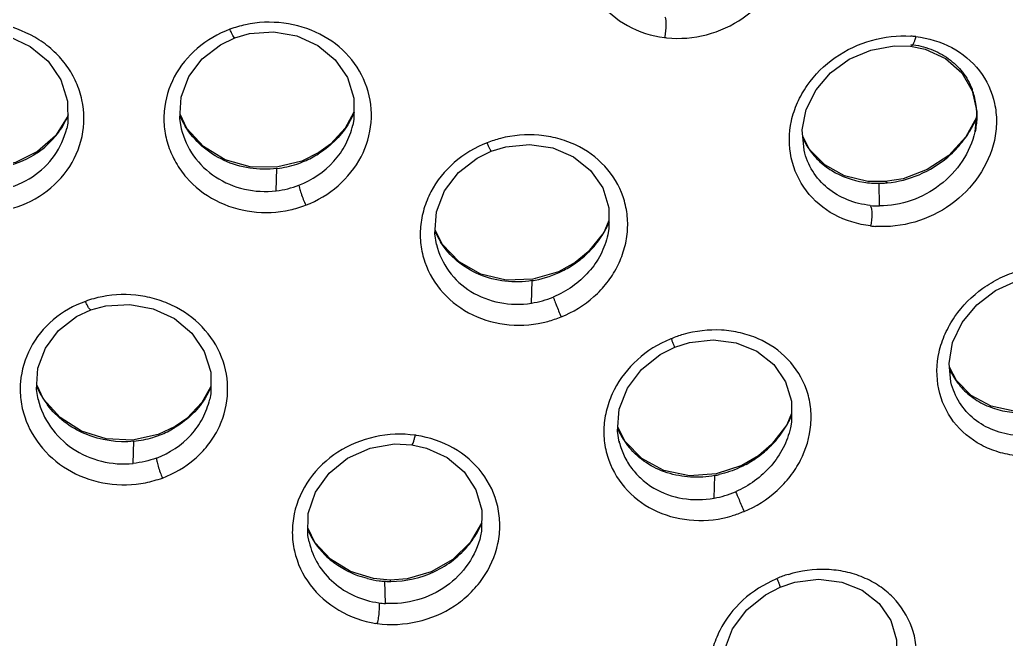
# Model space of a CAD drawing. Header units: millimetres. Extents: x 789 to 1209, y 393 to 987.
# Drawn here: x 957.42 to 971.6, y 899.89 to 908.79 of the extents above; entities that cross this region are included whole.
import ezdxf

# ---------------------------------------------------------------- set-up
doc = ezdxf.new("R2010")
doc.units = ezdxf.units.MM
doc.header["$LTSCALE"] = 0.1

msp = doc.modelspace()

# ---------------------------------------------------------------- linework, layer by layer
at = {"color": 7, "linetype": 'Continuous'}
for p, q in [((969.9905, 908.4149), (970.2242, 908.4089)), ((970.9632, 908.0279), (971.1137, 907.7666)), ((971.1137, 907.7666), (971.1766, 907.4707)), ((959.8226, 907.2281), (959.7238, 907.4355)), ((962.2222, 907.4599), (962.0987, 907.2343)), ((971.1766, 907.4707), (971.1522, 907.1787)), ((962.2077, 907.2765), (962.208, 907.2777)), ((971.1777, 907.3928), (971.0189, 907.1075)), ((958.0941, 907.2293), (958.095, 907.2336)), ((959.7395, 907.2336), (959.7417, 907.2241)), ((971.1527, 907.1807), (971.1522, 907.1787)), ((968.7751, 906.9255), (968.6764, 907.1174)), ((961.7191, 906.8809), (961.4764, 906.7599)), ((961.7123, 906.8629), (961.7191, 906.8809)), ((961.1072, 906.332), (961.117, 906.6513)), ((969.863, 906.4638), (969.611, 906.4678)), ((969.7808, 906.1149), (969.7726, 906.4402)), ((970.1183, 906.5051), (969.863, 906.4638)), ((969.8906, 906.4465), (969.863, 906.4638)), ((965.8898, 905.9045), (965.8156, 905.734)), ((963.4945, 905.565), (963.3925, 905.774)), ((963.4081, 905.5734), (963.4109, 905.5611)), ((965.8747, 905.7028), (965.8742, 905.7008)), ((965.4029, 905.3028), (965.1629, 905.1705)), ((965.4009, 905.2881), (965.4029, 905.3028)), ((965.1629, 905.1705), (964.7954, 905.0615)), ((964.7753, 904.7185), (964.786, 905.0407)), ((966.8358, 904.0866), (967.0459, 904.1541)), ((970.8844, 903.6053), (970.7847, 903.7982)), ((957.762, 903.3415), (957.6666, 903.5455)), ((960.1649, 903.519), (960.0367, 903.2904)), ((957.6823, 903.3425), (957.6842, 903.3346)), ((960.1505, 903.3377), (960.1511, 903.3403)), ((968.5148, 903.1316), (968.447, 902.9721)), ((959.6518, 902.945), (959.4073, 902.8306)), ((959.6421, 902.9251), (959.6518, 902.945)), ((966.1221, 902.7301), (966.0197, 902.9369)), ((968.4994, 902.928), (968.4989, 902.9255)), ((959.4073, 902.8306), (959.04, 902.7512)), ((959.0504, 902.415), (959.0599, 902.7337)), ((966.035, 902.7368), (966.0383, 902.7227)), ((968.0377, 902.5271), (967.7993, 902.387)), ((968.0389, 902.5148), (968.0377, 902.5271)), ((967.7993, 902.387), (967.4311, 902.2651)), ((967.4019, 901.9166), (967.4133, 902.2421)), ((961.6639, 901.2811), (961.5645, 901.4804)), ((964.0465, 901.3798), (964.0457, 901.3762)), ((961.5786, 901.2901), (961.5791, 901.2882)), ((962.7451, 900.739), (962.5028, 900.7614)), ((962.6773, 900.4041), (962.6684, 900.723)), ((962.7555, 900.7205), (962.7451, 900.739)), ((968.3526, 900.6393), (968.5631, 900.7091))]:
    msp.add_line(p, q, dxfattribs=at)
for points in [[(957.0618, 908.5997), (957.2679, 908.5488), (957.5711, 908.4062), (957.8263, 908.1952), (958.0091, 907.9272), (958.1061, 907.6217), (958.1084, 907.3031), (958.0941, 907.2292)], [(960.5123, 908.53), (960.7247, 908.5901), (961.067, 908.6151), (961.4028, 908.5581), (961.7061, 908.4215), (961.9542, 908.2157), (962.1311, 907.9577), (962.2221, 907.6654), (962.2223, 907.3583), (962.2072, 907.2768)], [(959.7427, 907.2242), (959.7197, 907.3712), (959.7394, 907.6798), (959.8488, 907.973), (960.0425, 908.2293), (960.3049, 908.4315), (960.5123, 908.53)], [(968.6947, 906.9141), (968.6682, 907.2089), (968.7271, 907.5024), (968.8675, 907.7806), (969.0769, 908.027), (969.3452, 908.223), (969.6562, 908.3549), (969.9905, 908.4149)], [(970.2242, 908.4089), (970.4365, 908.3658), (970.7306, 908.2327), (970.9632, 908.0279)], [(958.1105, 907.4049), (957.9321, 907.1231), (957.6769, 906.8947), (957.3606, 906.7387), (957.0092, 906.6648), (956.7654, 906.6646)], [(961.4764, 906.7599), (961.1093, 906.6697), (960.7312, 906.6758), (960.3717, 906.7789), (960.0613, 906.968), (959.8226, 907.2281)], [(962.0987, 907.2343), (961.8856, 907.003), (961.7191, 906.8809)], [(964.1983, 906.9011), (964.4081, 906.965), (964.7484, 906.9982), (965.0821, 906.9499), (965.3823, 906.8222), (965.6269, 906.6249), (965.8006, 906.3746), (965.8895, 906.0896), (965.89, 905.7871), (965.8747, 905.7028)], [(971.0189, 907.1075), (970.7741, 906.8417), (970.4669, 906.6363), (970.1183, 906.5051)], [(963.4119, 905.5613), (963.3881, 905.715), (963.4111, 906.0293), (963.5265, 906.3303), (963.7275, 906.5938), (963.9939, 906.8007), (964.1983, 906.9011)], [(969.611, 906.4678), (969.2777, 906.5475), (968.9921, 906.7044), (968.7751, 906.9255)], [(965.8156, 905.734), (965.5928, 905.4566), (965.4029, 905.3028)], [(964.7954, 905.0615), (964.414, 905.0493), (964.05, 905.1367), (963.7355, 905.3135), (963.4945, 905.565)], [(970.8067, 903.586), (970.7789, 903.8536), (970.8311, 904.1522), (970.9679, 904.4383), (971.1764, 904.6947), (971.4465, 904.9023), (971.7629, 905.0451), (972.106, 905.1139)], [(957.6852, 903.3347), (957.6626, 903.4779), (957.6808, 903.7844), (957.7877, 904.0741), (957.9783, 904.3265), (958.2377, 904.5247), (958.4433, 904.6206)], [(958.4433, 904.6206), (958.6582, 904.6791), (959.002, 904.6997), (959.3394, 904.6377), (959.6445, 904.4959), (959.8945, 904.2854), (960.073, 904.023), (960.1648, 903.7269), (960.1649, 903.4175), (960.15, 903.3379)], [(967.0459, 904.1541), (967.3864, 904.1931), (967.7193, 904.1504), (968.0174, 904.0281), (968.2591, 903.8357), (968.4295, 903.59), (968.5154, 903.3093), (968.5144, 903.0097), (968.4994, 902.928)], [(966.0392, 902.7228), (966.0153, 902.8791), (966.0392, 903.1944), (966.1561, 903.4991), (966.3589, 903.7677), (966.6277, 903.9809), (966.8358, 904.0866)], [(971.9728, 903.1678), (971.7168, 903.1662), (971.3826, 903.2393), (971.0986, 903.3901), (970.8844, 903.6053)], [(959.04, 902.7512), (958.6635, 902.7679), (958.3065, 902.8803), (957.9987, 903.0766), (957.762, 903.3415)], [(960.0367, 903.2904), (959.821, 903.0636), (959.6518, 902.945)], [(968.447, 902.9721), (968.2281, 902.689), (968.0377, 902.5271)], [(961.5796, 901.2883), (961.5628, 901.3793), (961.5681, 901.6976), (961.6729, 902.0039), (961.8658, 902.277), (962.1329, 902.4939), (962.4562, 902.6364), (962.8081, 902.6962), (963.054, 902.6849)], [(963.054, 902.6849), (963.2661, 902.6373), (963.5654, 902.5), (963.809, 902.2959), (963.9771, 902.0386), (964.062, 901.7468), (964.0587, 901.442), (964.0457, 901.3762)], [(967.4311, 902.2651), (967.0472, 902.2401), (966.6804, 902.3166), (966.3635, 902.4851), (966.1221, 902.7301)], [(964.0599, 901.556), (963.8953, 901.2803), (963.6449, 901.0353), (963.3345, 900.8577), (962.988, 900.7582), (962.7451, 900.739)], [(962.5028, 900.7614), (962.1729, 900.864), (961.8857, 901.0411), (961.6639, 901.2811)], [(968.5631, 900.7091), (968.9037, 900.7517), (969.236, 900.7125), (969.5327, 900.5936), (969.7726, 900.4044), (969.9411, 900.1618), (970.0255, 899.8841), (970.0241, 899.5866), (970.0093, 899.5051)], [(967.5509, 899.2616), (967.5268, 899.4189), (967.5512, 899.7345), (967.6684, 900.0411), (967.872, 900.3128), (968.1418, 900.53), (968.3526, 900.6393)]]:
    msp.add_lwpolyline(points, dxfattribs=at)
for centre, radius, start, end in [((961.2092, 906.4494), 2.3336, 103.54102, 109.23628), ((970.1233, 907.0066), 1.5511, 83.40144, 86.05125), ((966.8793, 910.0569), 1.5343, 262.78594, 264.01705), ((970.1641, 907.4278), 1.0137, 19.15999, 21.00697), ((970.1367, 907.4188), 1.0425, 7.7175, 19.13177), ((970.1352, 907.4186), 1.044, 1.28046, 7.71761), ((956.9901, 907.9013), 1.2264, 332.53262, 337.29667), ((960.839, 907.8982), 1.2207, 203.47711, 211.17539), ((961.0694, 907.955), 1.2613, 332.82146, 336.92444), ((956.973, 907.9101), 1.2456, 328.67163, 332.53559), ((961.0587, 907.9605), 1.2733, 329.5097, 332.82078), ((969.7799, 907.9797), 1.5193, 330.04931, 332.3232), ((969.8104, 907.964), 1.4849, 332.31511, 335.4454), ((969.8539, 907.9439), 1.437, 335.45162, 337.36224), ((956.9589, 907.919), 1.2623, 318.30428, 323.55672), ((956.9617, 907.917), 1.2589, 323.55473, 328.67031), ((960.854, 907.9068), 1.238, 211.16025, 211.61397), ((969.7664, 907.9877), 1.5349, 322.80549, 327.84181), ((969.7714, 907.9846), 1.5291, 327.84223, 330.04975), ((956.9736, 907.9059), 1.2426, 305.56901, 318.30693), ((964.8814, 905.0639), 2.0947, 105.23793, 110.73273), ((969.6731, 907.5457), 1.0949, 204.02298, 206.91848), ((969.6646, 907.5412), 1.0853, 206.91252, 212.63621), ((969.765, 907.99), 1.5375, 312.40473, 322.77063), ((956.9651, 907.9196), 1.2587, 304.02959, 305.52232), ((960.963, 908.0553), 1.4084, 297.50138, 302.15313), ((960.9465, 908.0818), 1.4396, 302.14663, 302.80567), ((969.7391, 908.0179), 1.5755, 310.38012, 312.41561), ((960.9393, 908.1061), 1.4646, 276.96416, 288.4507), ((960.9437, 908.0928), 1.4506, 288.45449, 297.49224), ((969.7571, 907.7803), 1.3402, 261.28785, 270.66131), ((969.7605, 907.8286), 1.3882, 270.49804, 272.10502), ((969.7601, 907.8391), 1.3987, 272.10693, 275.33534), ((960.9522, 907.6642), 1.3403, 276.63399, 291.04463), ((960.9798, 907.5455), 1.5217, 282.37831, 291.16282), ((969.7775, 907.3824), 1.2674, 264.09813, 270.15077), ((964.6788, 906.4098), 1.325, 333.09136, 336.85028), ((964.4452, 906.2058), 1.1499, 203.40884, 211.37201), ((964.6344, 906.4337), 1.3754, 326.42368, 329.71208), ((964.6458, 906.4269), 1.3622, 329.71575, 330.69374), ((964.6562, 906.4212), 1.3503, 330.69162, 333.0961), ((969.826, 907.3367), 1.5194, 263.35248, 266.09636), ((964.4396, 906.2026), 1.1434, 211.37956, 212.00331), ((964.6081, 906.4522), 1.4076, 315.0507, 326.38754), ((964.573, 906.4873), 1.4572, 305.06218, 313.49582), ((964.5833, 906.4762), 1.4422, 313.50248, 315.07214), ((964.5535, 906.5183), 1.4938, 296.51471, 304.56736), ((964.5776, 906.4809), 1.4493, 304.61209, 305.05827), ((964.5443, 906.5349), 1.5128, 280.85665, 296.54392), ((964.5528, 906.4973), 1.4742, 279.09368, 280.80619), ((958.8792, 903.357), 1.4798, 100.67142, 110.40058), ((964.5685, 906.0776), 1.3739, 278.65074, 292.29566), ((964.3364, 906.7959), 2.4349, 286.06612, 290.81784), ((967.3773, 902.7217), 1.5993, 111.66355, 112.22991), ((967.2583, 903.1263), 1.1799, 104.80824, 113.54654), ((971.7481, 904.2056), 1.0555, 203.74087, 213.57393), ((971.7034, 904.1768), 1.0023, 213.61591, 220.10713), ((958.8128, 904.0202), 1.254, 203.35098, 211.36333), ((959.0423, 904.0043), 1.2291, 332.0748, 336.97225), ((958.8441, 904.0391), 1.2905, 211.35423, 217.25492), ((959.0352, 904.0081), 1.2371, 329.29924, 332.07428), ((967.235, 903.6684), 1.4002, 331.49265, 333.83538), ((967.2585, 903.657), 1.3741, 333.83305, 336.70919), ((958.9421, 904.1052), 1.3721, 295.94513, 300.68299), ((958.9269, 904.1308), 1.4019, 300.68221, 301.49043), ((967.0454, 903.3684), 1.1262, 203.98235, 212.02488), ((967.1791, 903.7034), 1.4662, 316.37312, 327.16583), ((967.2072, 903.684), 1.432, 327.20475, 329.85133), ((967.2204, 903.6763), 1.4167, 329.85296, 331.49414), ((958.9146, 904.1731), 1.4456, 275.76316, 286.7439), ((958.9223, 904.1466), 1.418, 286.75513, 295.93213), ((962.8969, 901.3303), 1.5062, 81.41938, 82.11666), ((967.0508, 903.3717), 1.1324, 212.02081, 212.7428), ((967.0552, 903.3747), 1.1379, 212.74952, 219.7906), ((967.1442, 903.7366), 1.5144, 306.21162, 314.6441), ((967.1535, 903.7271), 1.5011, 314.64741, 316.38936), ((967.1073, 903.7914), 1.5804, 298.50472, 306.12348), ((958.5018, 905.1542), 3.1032, 283.55001, 288.20908), ((967.135, 903.7168), 1.4999, 280.68529, 283.0761), ((967.1834, 903.2678), 1.6713, 286.59683, 292.79983), ((962.6357, 901.9332), 1.174, 203.84212, 205.06593), ((962.8321, 902.0971), 1.3451, 329.30992, 332.96613), ((962.8563, 902.0848), 1.3179, 332.96589, 336.67892), ((962.6397, 901.9351), 1.1784, 205.06878, 209.86698), ((962.6413, 901.9361), 1.1803, 209.86619, 211.08793), ((962.641, 901.9359), 1.18, 211.08827, 217.13103), ((962.8012, 902.1164), 1.3815, 322.98504, 325.09153), ((962.8111, 902.1096), 1.3695, 325.08668, 329.30847), ((962.6443, 901.9397), 1.1849, 217.18263, 228.42195), ((962.8006, 902.1168), 1.3823, 321.53849, 322.98523), ((962.6782, 901.9775), 1.2356, 228.40762, 231.43339), ((962.7522, 902.1008), 1.3803, 256.06699, 263.05894), ((968.9049, 899.2753), 1.6003, 111.86209, 112.61015), ((968.9751, 899.1644), 1.7337, 107.09652, 112.6676), ((962.7513, 902.0944), 1.3739, 263.06239, 266.53795), ((962.7541, 902.1006), 1.3801, 266.4368, 267.63088), ((962.7539, 902.0955), 1.375, 267.6301, 270.04672), ((962.7572, 901.6875), 1.2858, 262.17628, 266.43477), ((962.7764, 901.6601), 1.5567, 261.24363, 261.93802)]:
    msp.add_arc(centre, radius, start, end, dxfattribs=at)
for points, knots in [([(967.26, 911.2518), (967.0695, 911.2707), (966.6771, 911.2386), (966.1408, 911.0033), (965.7232, 910.6006), (965.4876, 910.0847), (965.4869, 909.5294), (965.7186, 909.0288), (966.1449, 908.6694), (966.5037, 908.5567), (966.6881, 908.5345)], [0, 0, 0, 0, 0.1294339, 0.2602175, 0.3888462, 0.5131595, 0.6335008, 0.7528098, 0.8743801, 1, 1, 1, 1]), ([(966.7208, 908.5307), (966.9108, 908.5102), (967.3037, 908.5429), (967.8375, 908.786), (968.2508, 909.1949), (968.4468, 909.632), (968.4869, 909.9961), (968.4479, 910.3497), (968.2556, 910.7637), (967.8298, 911.1146), (967.4751, 911.2246), (967.2922, 911.2481)], [0, 0, 0, 0, 0.1295421, 0.2605552, 0.3900161, 0.5153186, 0.5764172, 0.6364791, 0.7547852, 0.8750311, 1, 1, 1, 1]), ([(966.6947, 908.8316), (966.7016, 908.818), (966.7087, 908.777), (966.7106, 908.7059), (966.7038, 908.6211), (966.6942, 908.5624), (966.6881, 908.5345)], [0, 0, 0, 0, 0.1522005, 0.4063406, 0.7142284, 1, 1, 1, 1]), ([(956.6101, 906.043), (956.7974, 906.0112), (957.1836, 906.0162), (957.7168, 906.2204), (958.1265, 906.602), (958.3527, 907.102), (958.3503, 907.5574), (958.2384, 907.8951), (958.1031, 908.1308), (957.9213, 908.3385), (957.6247, 908.567), (957.3574, 908.6768), (957.1733, 908.7178)], [0, 0, 0, 0, 0.1299175, 0.2578134, 0.3821392, 0.5031299, 0.6228458, 0.6835315, 0.7450241, 0.8074996, 0.8709952, 1, 1, 1, 1]), ([(961.5291, 906.1265), (961.6991, 906.1906), (962.0152, 906.3778), (962.3536, 906.801), (962.5061, 907.31), (962.443, 907.8325), (962.1738, 908.288), (961.7437, 908.6147), (961.2155, 908.7711), (960.8427, 908.7566), (960.6628, 908.7182)], [0, 0, 0, 0, 0.1287883, 0.2541094, 0.375837, 0.4956473, 0.6166005, 0.7411125, 0.8695843, 1, 1, 1, 1]), ([(960.4404, 908.6528), (960.2707, 908.5898), (959.955, 908.4068), (959.6132, 907.9897), (959.4868, 907.564), (959.4917, 907.2207), (959.5494, 906.9688), (959.6574, 906.7321), (959.8613, 906.4449), (960.2231, 906.1643), (960.7522, 906.002), (961.1264, 906.0189), (961.306, 906.0592)], [0, 0, 0, 0, 0.1279835, 0.2520477, 0.3728609, 0.4330647, 0.4933992, 0.5542859, 0.615881, 0.7412238, 0.869814, 1, 1, 1, 1]), ([(960.5123, 908.53), (960.5083, 908.5285), (960.4955, 908.5434), (960.4817, 908.5659), (960.4608, 908.6065), (960.4474, 908.6364), (960.4404, 908.6528)], [0, 0, 0, 0, 0.0899674, 0.3083095, 0.629059, 1, 1, 1, 1]), ([(969.6501, 905.8275), (969.4699, 905.8503), (969.1178, 905.9537), (968.6981, 906.3057), (968.4721, 906.8004), (968.4759, 907.2584), (968.5934, 907.6038), (968.7792, 907.9333), (969.1271, 908.2759), (969.6541, 908.5235), (970.0416, 908.5652), (970.2301, 908.5541)], [0, 0, 0, 0, 0.1238687, 0.2437113, 0.3622156, 0.4831455, 0.5457758, 0.6096667, 0.7398253, 0.8712074, 1, 1, 1, 1]), ([(970.3015, 908.5475), (970.4802, 908.5248), (970.8286, 908.4254), (971.2473, 908.0817), (971.4343, 907.6737), (971.4705, 907.3232), (971.4286, 906.9589), (971.2312, 906.5216), (970.823, 906.1085), (970.2985, 905.8536), (969.9109, 905.8087), (969.7225, 905.8208)], [0, 0, 0, 0, 0.1232173, 0.2416836, 0.3592194, 0.4194929, 0.4811588, 0.6082051, 0.7392271, 0.8708543, 1, 1, 1, 1]), ([(970.2828, 908.4791), (970.2848, 908.4844), (970.2928, 908.5066), (970.299, 908.5294), (970.3031, 908.5468)], [0, 0, 0, 0, 0.2418251, 1, 1, 1, 1]), ([(970.2242, 908.4089), (970.2264, 908.4087), (970.2377, 908.4094), (970.247, 908.4176), (970.2527, 908.4242)], [0, 0, 0, 0, 0.2057272, 1, 1, 1, 1]), ([(970.2306, 908.436), (970.3283, 908.4239), (970.5187, 908.3774), (970.7761, 908.2422), (970.9841, 908.0449), (971.0769, 907.8784), (971.1104, 907.7911)], [0, 0, 0, 0, 0.2581159, 0.5087352, 0.7546649, 1, 1, 1, 1]), ([(970.2527, 908.4242), (970.2556, 908.4276), (970.268, 908.4445), (970.2768, 908.4637), (970.2828, 908.4791)], [0, 0, 0, 0, 0.2103483, 1, 1, 1, 1]), ([(971.179, 907.4419), (971.1794, 907.4202), (971.1787, 907.3326), (971.1669, 907.245), (971.1525, 907.1807)], [0, 0, 0, 0, 0.2472217, 1, 1, 1, 1]), ([(961.4335, 906.4133), (961.6228, 906.4867), (961.8867, 906.6631), (962.1165, 906.9943), (962.1859, 907.1815), (962.2078, 907.2765)], [0, 0, 0, 0, 0.5075579, 0.7561546, 1, 1, 1, 1]), ([(962.1559, 907.3144), (962.1039, 907.226), (961.9768, 907.0598), (961.8142, 906.9284), (961.7264, 906.8718)], [0, 0, 0, 0, 0.4955467, 1, 1, 1, 1]), ([(956.7274, 906.3319), (956.8793, 906.3141), (957.1892, 906.3318), (957.6142, 906.5075), (957.9376, 906.8203), (958.0618, 907.0906), (958.0941, 907.2293)], [0, 0, 0, 0, 0.2580184, 0.5122713, 0.7598013, 1, 1, 1, 1]), ([(959.7418, 907.2241), (959.7746, 907.0855), (959.8994, 906.8162), (960.2235, 906.5063), (960.6466, 906.3312), (960.9556, 906.314), (961.1072, 906.332)], [0, 0, 0, 0, 0.2409355, 0.4879228, 0.7418061, 1, 1, 1, 1]), ([(961.117, 906.6513), (960.9879, 906.6357), (960.7253, 906.6408), (960.3517, 906.7515), (960.0281, 906.958), (959.8645, 907.1527), (959.7997, 907.2579)], [0, 0, 0, 0, 0.2558177, 0.5088242, 0.7570838, 1, 1, 1, 1]), ([(965.2018, 904.5199), (965.3733, 904.589), (965.6144, 904.7381), (965.8673, 905.0052), (966.0141, 905.2338), (966.1141, 905.4815), (966.1635, 905.7398), (966.1594, 905.9997), (966.0819, 906.3336), (965.853, 906.7119), (965.4908, 906.9712), (965.1545, 907.0908), (964.7925, 907.1542), (964.51, 907.1311), (964.3309, 907.085)], [0, 0, 0, 0, 0.1299839, 0.1942144, 0.2574879, 0.3196933, 0.3808387, 0.4411493, 0.5009443, 0.6202232, 0.7426041, 0.8057811, 0.8699763, 1, 1, 1, 1]), ([(971.152, 907.1787), (971.1184, 907.0303), (970.9873, 906.7419), (970.6643, 906.396), (970.2461, 906.1713), (969.9342, 906.1154), (969.7807, 906.115)], [0, 0, 0, 0, 0.2458952, 0.4988665, 0.7521319, 1, 1, 1, 1]), ([(964.1399, 907.023), (963.9678, 906.9563), (963.648, 906.7655), (963.357, 906.4053), (963.2228, 906.0752), (963.1733, 905.8176), (963.1769, 905.5574), (963.2555, 905.2211), (963.4839, 904.8375), (963.9222, 904.5177), (964.4576, 904.3764), (964.8312, 904.409), (965.0103, 904.4561)], [0, 0, 0, 0, 0.1295657, 0.2555805, 0.3173246, 0.3782108, 0.4385201, 0.498589, 0.6191229, 0.7427094, 0.8700243, 1, 1, 1, 1]), ([(964.1983, 906.9011), (964.1974, 906.9007), (964.1946, 906.9046), (964.191, 906.91), (964.185, 906.9216), (964.1744, 906.9433), (964.159, 906.9778), (964.1465, 907.0071), (964.1399, 907.023)], [0, 0, 0, 0, 0.0214094, 0.0770702, 0.1690183, 0.2941691, 0.6194315, 1, 1, 1, 1]), ([(957.6695, 906.8764), (957.5394, 906.7886), (957.2429, 906.6593), (956.9209, 906.6325), (956.762, 906.6466)], [0, 0, 0, 0, 0.4958126, 1, 1, 1, 1]), ([(969.6467, 906.1218), (969.5344, 906.1335), (969.3147, 906.1874), (969.0242, 906.3558), (968.8034, 906.6042), (968.7199, 906.8088), (968.6947, 906.9141)], [0, 0, 0, 0, 0.2569951, 0.5073541, 0.7534905, 1, 1, 1, 1]), ([(968.7506, 906.9559), (968.7936, 906.8888), (968.8955, 906.7632), (969.1537, 906.5647), (969.392, 906.4811), (969.5537, 906.456)], [0, 0, 0, 0, 0.2461682, 0.4942223, 1, 1, 1, 1]), ([(969.8906, 906.4465), (970.0476, 906.4611), (970.3613, 906.5436), (970.6372, 906.7135), (970.7598, 906.8178)], [0, 0, 0, 0, 0.4948355, 1, 1, 1, 1]), ([(961.4339, 906.4135), (961.4345, 906.3993), (961.4443, 906.3602), (961.465, 906.2917), (961.4947, 906.21), (961.5175, 906.1533), (961.5291, 906.1265)], [0, 0, 0, 0, 0.1403215, 0.3953851, 0.7103502, 1, 1, 1, 1]), ([(969.6467, 906.1218), (969.6555, 906.1086), (969.6666, 906.0677), (969.6741, 905.9683), (969.6646, 905.8832), (969.6516, 905.8258)], [0, 0, 0, 0, 0.1578974, 0.4119047, 1, 1, 1, 1]), ([(964.7858, 905.0416), (964.6573, 905.021), (964.3957, 905.0143), (964.0222, 905.1123), (963.6988, 905.3066), (963.5341, 905.4939), (963.4699, 905.5966)], [0, 0, 0, 0, 0.2591771, 0.5131872, 0.7589073, 1, 1, 1, 1]), ([(965.8742, 905.7008), (965.8524, 905.6035), (965.782, 905.4113), (965.5473, 905.0721), (965.2822, 904.8855), (965.0901, 904.8065)], [0, 0, 0, 0, 0.2435209, 0.4929328, 1, 1, 1, 1]), ([(963.411, 905.5612), (963.4438, 905.4241), (963.5688, 905.1589), (963.8952, 904.8597), (964.3192, 904.7008), (964.6254, 904.6954), (964.7753, 904.7185)], [0, 0, 0, 0, 0.2412323, 0.4869843, 0.7402403, 1, 1, 1, 1]), ([(971.7544, 902.5254), (971.6646, 902.5363), (971.4875, 902.5712), (971.1595, 902.7042), (970.8142, 902.9908), (970.5924, 903.4822), (970.5986, 903.9383), (970.7175, 904.2838), (970.9036, 904.6142), (971.18, 904.8912), (971.5115, 905.0872), (971.8656, 905.2273), (972.1526, 905.2646), (972.3394, 905.2585)], [0, 0, 0, 0, 0.0620637, 0.1229842, 0.2415083, 0.3594569, 0.4808927, 0.5440899, 0.6085988, 0.7397831, 0.806026, 0.8718415, 1, 1, 1, 1]), ([(958.3634, 904.7439), (958.1951, 904.684), (957.8817, 904.506), (957.5439, 904.0938), (957.42, 903.6723), (957.4257, 903.3313), (957.5029, 902.9955), (957.7255, 902.6079), (958.1508, 902.2688), (958.6761, 902.0965), (959.0489, 902.1031), (959.2288, 902.1374)], [0, 0, 0, 0, 0.127069, 0.2501211, 0.3704119, 0.4306505, 0.4912209, 0.6140405, 0.7404223, 0.8696986, 1, 1, 1, 1]), ([(958.4433, 904.6206), (958.4386, 904.6189), (958.4231, 904.6316), (958.4073, 904.6562), (958.3846, 904.6966), (958.3706, 904.7273), (958.3634, 904.7439)], [0, 0, 0, 0, 0.1000888, 0.3193365, 0.6363315, 1, 1, 1, 1]), ([(959.4715, 902.2064), (959.6396, 902.2698), (959.8765, 902.4096), (960.1251, 902.6654), (960.3143, 902.9568), (960.44, 903.3763), (960.376, 903.8969), (960.1089, 904.3537), (959.7554, 904.6302), (959.423, 904.7683), (959.0664, 904.8523), (958.7848, 904.8466), (958.6052, 904.8111)], [0, 0, 0, 0, 0.1277293, 0.1905402, 0.2524475, 0.3734332, 0.4932835, 0.614945, 0.740341, 0.8047418, 0.8697827, 1, 1, 1, 1]), ([(965.0901, 904.8065), (965.0941, 904.7929), (965.1081, 904.7548), (965.1445, 904.659), (965.1778, 904.5771), (965.2018, 904.5199)], [0, 0, 0, 0, 0.1386109, 0.3953162, 1, 1, 1, 1]), ([(967.833, 901.7238), (968.0053, 901.7969), (968.2469, 901.9512), (968.5017, 902.2237), (968.6969, 902.5296), (968.8026, 902.8796), (968.7967, 903.2308), (968.7175, 903.5649), (968.4849, 903.9397), (968.1182, 904.1895), (967.7804, 904.299), (967.4168, 904.3521), (967.1348, 904.3194), (966.9567, 904.2671)], [0, 0, 0, 0, 0.1310272, 0.1959909, 0.2600329, 0.3839911, 0.4445406, 0.5042622, 0.622635, 0.7436887, 0.8062995, 0.8700927, 1, 1, 1, 1]), ([(966.7723, 904.2021), (966.5999, 904.1316), (966.2804, 903.933), (965.9918, 903.565), (965.8593, 903.2302), (965.8116, 902.9703), (965.8174, 902.7092), (965.8998, 902.3745), (966.1332, 901.9966), (966.5773, 901.6905), (967.1144, 901.5677), (967.485, 901.6114), (967.6628, 901.6628)], [0, 0, 0, 0, 0.1305723, 0.2579673, 0.3202929, 0.3815753, 0.4420337, 0.5019854, 0.6216296, 0.7439691, 0.8702936, 1, 1, 1, 1]), ([(966.8358, 904.0866), (966.8365, 904.087), (966.8331, 904.0909), (966.8327, 904.0966), (966.8271, 904.1082), (966.8216, 904.1229), (966.814, 904.1412), (966.8025, 904.1699), (966.7933, 904.1925), (966.7869, 904.208)], [0, 0, 0, 0, 0.0181157, 0.0727214, 0.1642285, 0.2892822, 0.4418402, 0.6157295, 1, 1, 1, 1]), ([(971.7427, 902.8176), (971.633, 902.8279), (971.4179, 902.8778), (971.1321, 903.039), (970.9139, 903.2812), (970.8317, 903.4822), (970.8067, 903.586)], [0, 0, 0, 0, 0.2562614, 0.5057555, 0.751822, 1, 1, 1, 1]), ([(970.9367, 903.531), (970.992, 903.4655), (971.1211, 903.3477), (971.4314, 903.1798), (971.7029, 903.136), (971.8807, 903.1416)], [0, 0, 0, 0, 0.2446897, 0.4921971, 1, 1, 1, 1]), ([(957.6843, 903.3346), (957.717, 903.1949), (957.8421, 902.923), (958.1653, 902.6073), (958.5879, 902.4236), (958.8981, 902.3999), (959.0504, 902.415)], [0, 0, 0, 0, 0.2410743, 0.4888236, 0.7429196, 1, 1, 1, 1]), ([(959.3847, 902.4932), (959.5717, 902.5634), (959.833, 902.7347), (960.0602, 903.0599), (960.1288, 903.244), (960.1505, 903.3377)], [0, 0, 0, 0, 0.5074345, 0.7557879, 1, 1, 1, 1]), ([(960.099, 903.3765), (960.0461, 903.2874), (959.9161, 903.1203), (959.7492, 902.9905), (959.6592, 902.9354)], [0, 0, 0, 0, 0.4953101, 1, 1, 1, 1]), ([(959.0599, 902.7337), (958.8259, 902.7103), (958.4594, 902.7665), (958.0517, 903.0001), (957.8862, 903.1667), (957.8169, 903.2578)], [0, 0, 0, 0, 0.5042052, 0.7544291, 1, 1, 1, 1]), ([(968.4989, 902.9255), (968.4768, 902.8265), (968.4051, 902.631), (968.1688, 902.2853), (967.9025, 902.0929), (967.7092, 902.0097)], [0, 0, 0, 0, 0.2438674, 0.4938373, 1, 1, 1, 1]), ([(963.1046, 902.8201), (962.9139, 902.8477), (962.5196, 902.8306), (961.979, 902.61), (961.5593, 902.2172), (961.3649, 901.7863), (961.3283, 901.4253), (961.3698, 901.0678), (961.5653, 900.6443), (961.9936, 900.2748), (962.3541, 900.1487), (962.5406, 900.1181)], [0, 0, 0, 0, 0.1298461, 0.2594584, 0.3858363, 0.5081079, 0.5684677, 0.6285799, 0.749028, 0.8726358, 1, 1, 1, 1]), ([(962.5593, 900.1153), (962.7502, 900.0907), (963.1436, 900.111), (963.5966, 900.3004), (963.8956, 900.5412), (964.1385, 900.825), (964.2932, 901.1698), (964.3307, 901.5314), (964.2901, 901.8869), (964.0948, 902.3059), (963.6683, 902.67), (963.3087, 902.7905), (963.1227, 902.8174)], [0, 0, 0, 0, 0.1299562, 0.2598111, 0.3241709, 0.3876434, 0.5108529, 0.5713673, 0.6313172, 0.7507429, 0.8731574, 1, 1, 1, 1]), ([(963.054, 902.6849), (963.0588, 902.6842), (963.0708, 902.6999), (963.0807, 902.7266), (963.094, 902.7701), (963.1011, 902.8025), (963.1046, 902.8201)], [0, 0, 0, 0, 0.0989865, 0.3182857, 0.635512, 1, 1, 1, 1]), ([(966.0392, 902.7229), (966.0553, 902.6548), (966.102, 902.5214), (966.2125, 902.3405), (966.3571, 902.1835), (966.5913, 902.0114), (966.9488, 901.886), (967.2531, 901.8908), (967.4018, 901.9173)], [0, 0, 0, 0, 0.1206361, 0.241429, 0.3629957, 0.4863095, 0.7396184, 1, 1, 1, 1]), ([(967.4133, 902.2421), (967.2985, 902.2206), (967.0653, 902.2056), (966.725, 902.2681), (966.4179, 902.4123), (966.2509, 902.5625), (966.1809, 902.6465)], [0, 0, 0, 0, 0.2583232, 0.5111667, 0.7580881, 1, 1, 1, 1]), ([(959.385, 902.4933), (959.384, 902.4791), (959.3913, 902.4394), (959.4093, 902.3708), (959.4373, 902.2892), (959.4598, 902.233), (959.4715, 902.2064)], [0, 0, 0, 0, 0.1421497, 0.3963142, 0.7098649, 1, 1, 1, 1]), ([(967.8615, 902.4026), (967.831, 902.386), (967.7073, 902.324), (967.5754, 902.2784), (967.4745, 902.255)], [0, 0, 0, 0, 0.2512301, 1, 1, 1, 1]), ([(967.7092, 902.0097), (967.7279, 901.973), (967.7682, 901.8771), (967.8092, 901.7818), (967.833, 901.7238)], [0, 0, 0, 0, 0.3965731, 1, 1, 1, 1]), ([(964.0454, 901.3762), (964.0128, 901.2338), (963.8864, 900.9565), (963.5644, 900.6292), (963.1426, 900.4301), (962.8306, 900.3946), (962.6772, 900.4042)], [0, 0, 0, 0, 0.2419306, 0.4913253, 0.7455179, 1, 1, 1, 1]), ([(961.5796, 901.2883), (961.6052, 901.1768), (961.6926, 900.9585), (961.9226, 900.6883), (962.2285, 900.497), (962.4625, 900.4301), (962.5826, 900.4137)], [0, 0, 0, 0, 0.2431749, 0.4902908, 0.7423223, 1, 1, 1, 1]), ([(962.7555, 900.7205), (962.97, 900.7207), (963.2968, 900.7969), (963.6638, 901.0216), (963.817, 901.174), (963.8829, 901.2571)], [0, 0, 0, 0, 0.50112, 0.7522106, 1, 1, 1, 1]), ([(962.4198, 900.7611), (962.3729, 900.7727), (962.1904, 900.8283), (962.0193, 900.9225), (961.9079, 901.0114)], [0, 0, 0, 0, 0.2532223, 1, 1, 1, 1]), ([(969.3475, 898.288), (969.5201, 898.3635), (969.7619, 898.521), (970.0173, 898.7967), (970.2132, 899.1059), (970.3194, 899.4585), (970.3132, 899.8118), (970.2329, 900.1457), (970.0445, 900.4432), (969.7801, 900.6626), (969.5472, 900.7869), (969.2902, 900.8657), (968.926, 900.9126), (968.6445, 900.874), (968.4674, 900.8178)], [0, 0, 0, 0, 0.1314686, 0.1968007, 0.2612458, 0.3858388, 0.4464956, 0.5061411, 0.6238782, 0.6837445, 0.7446382, 0.8068454, 0.8703216, 1, 1, 1, 1]), ([(968.2897, 900.7526), (968.1167, 900.6806), (967.7965, 900.4779), (967.5088, 900.1052), (967.3765, 899.7674), (967.3294, 899.5058), (967.3364, 899.2437), (967.4207, 898.9095), (967.6571, 898.5345), (968.1048, 898.2362), (968.6429, 898.1242), (969.0119, 898.1746), (969.1888, 898.2289)], [0, 0, 0, 0, 0.1311228, 0.2593645, 0.3220647, 0.3836149, 0.4441914, 0.5040962, 0.6232277, 0.7448104, 0.8705098, 1, 1, 1, 1]), ([(968.3526, 900.6393), (968.3534, 900.6397), (968.3519, 900.6441), (968.3509, 900.6498), (968.3468, 900.6615), (968.3417, 900.6762), (968.3349, 900.6944), (968.324, 900.7229), (968.3152, 900.7452), (968.309, 900.7605)], [0, 0, 0, 0, 0.0198021, 0.0747175, 0.1660463, 0.2906536, 0.4426621, 0.6160421, 1, 1, 1, 1]), ([(962.5822, 900.4137), (962.586, 900.3996), (962.5876, 900.3588), (962.5846, 900.2878), (962.5748, 900.2027), (962.5649, 900.1436), (962.5593, 900.1153)], [0, 0, 0, 0, 0.1464574, 0.401393, 0.7126345, 1, 1, 1, 1])]:
    msp.add_open_spline(points, degree=3, knots=knots, dxfattribs=at)
for points in [[(959.385, 902.4933), (959.2778, 902.4531), (959.1642, 902.4271), (959.0502, 902.4161)], [(967.4019, 901.9166), (967.5072, 901.9355), (967.6108, 901.9672), (967.709, 902.0096)]]:
    msp.add_open_spline(points, degree=3, dxfattribs=at)

doc.saveas('drawing.dxf')
